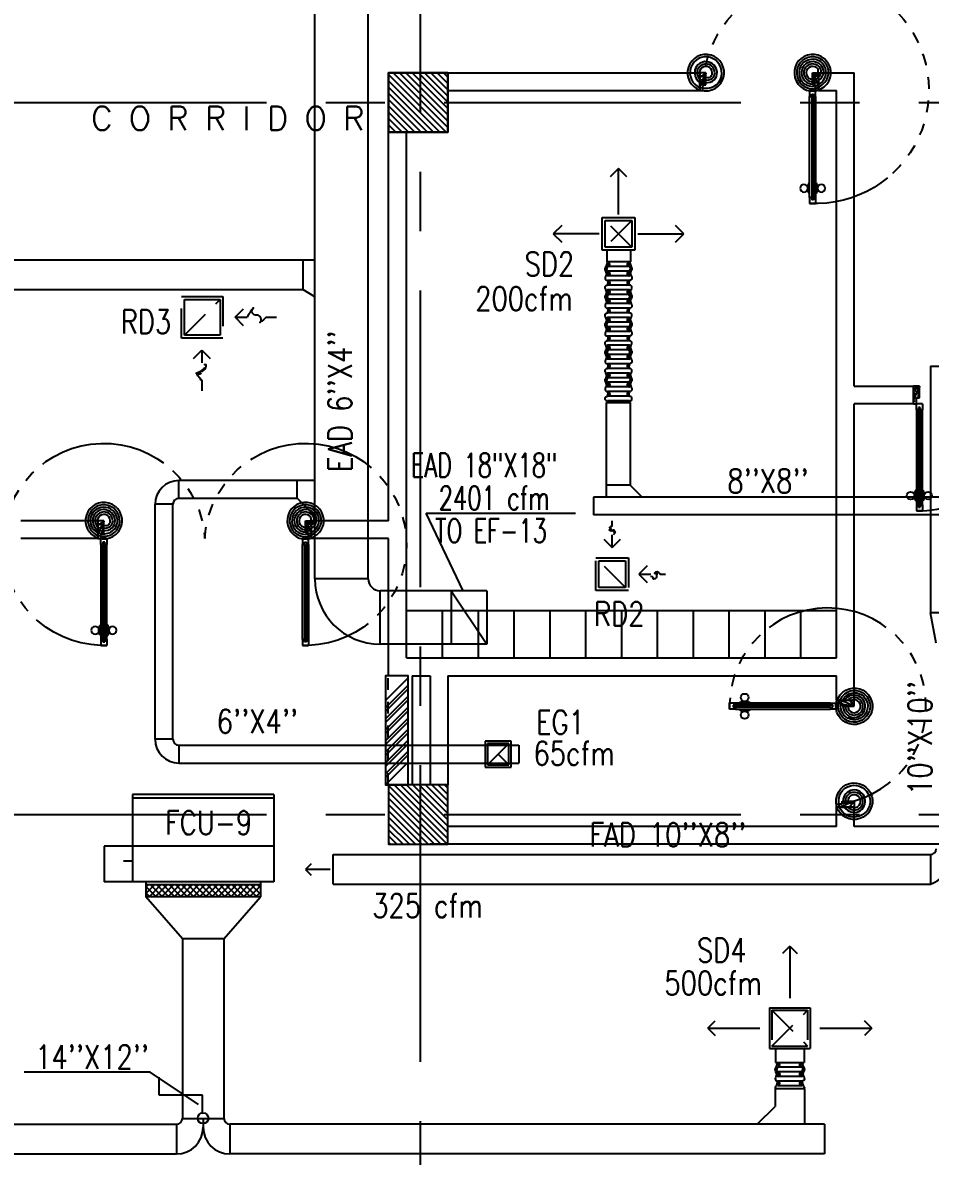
# Model space of a CAD drawing. Extents: x 417866200 to 417866302, y 43498034 to 43498122.
# Drawn here: x 417866225.03 to 417866232.68, y 43498068.78 to 43498078.33 of the extents above; entities that cross this region are included whole.
import ezdxf
from ezdxf.enums import TextEntityAlignment as Align

# ---------------------------------------------------------------- set-up
doc = ezdxf.new("R2010")
doc.units = 0
doc.header["$MEASUREMENT"] = 0
doc.linetypes.add('CENTERX2', pattern=[4, 2.5, -0.5, 0.5, -0.5])
doc.linetypes.add('HIDDEN', pattern=[0.375, 0.25, -0.125])
doc.layers.get('0').update_dxf_attribs({"linetype": 'CONTINUOUS'})
for name, color, linetype in [('AXES', 11, 'CENTERX2'), ('COL', 7, 'CONTINUOUS'), ('DOOR', 9, 'CONTINUOUS'), ('DUCT', 6, 'CONTINUOUS'), ('EXDUCT', 10, 'CONTINUOUS'), ('FCU', 6, 'CONTINUOUS'), ('FHC', 9, 'CONTINUOUS'), ('HAT', 11, 'CONTINUOUS'), ('Locker', 9, 'CONTINUOUS'), ('M-AC-FLEX', 7, 'CONTINUOUS'), ('M-EGU.', 2, 'CONTINUOUS'), ('M-TEXT', 2, 'CONTINUOUS'), ('SCD', 2, 'CONTINUOUS'), ('TEXT', 6, 'CONTINUOUS'), ('WALL', 9, 'CONTINUOUS')]:
    doc.layers.add(name, color=color, linetype=linetype)
doc.styles.add('ROMANS', font='ROMANS.shx', dxfattribs={"width": 0.6})

# ---------------------------------------------------------------- blocks, each defined once
blk = doc.blocks.new('A$C272A55A0')
at = {"layer": 'DOOR', "color": 0, "linetype": 'ByBlock'}
for p, q in [((0, 900.4), (0, 1050.4)), ((50, 1050.4), (0, 1050.4)), ((50, 950.4), (50, 1050.4)), ((1750, 950.4), (1750, 1050.4)), ((1750, 1050.4), (1800, 1050.4)), ((1800, 1050.4), (1800, 900.4)), ((0, 900.4), (25, 900.4)), ((25, 950.4), (50, 950.4)), ((25, 900.4), (25, 950.4)), ((75, 900.4), (25, 900.4)), ((25, 850.4), (25, 900.4)), ((58, 870.4), (42, 870.4)), ((42, 870.4), (42, 850.4)), ((58, 850.4), (58, 870.4)), ((75, 900.4), (75, 850.4)), ((1725, 900.4), (1775, 900.4)), ((1725, 900.4), (1725, 850.4)), ((1742, 870.4), (1758, 870.4)), ((1742, 850.4), (1742, 870.4)), ((1775, 950.4), (1750, 950.4)), ((1758, 870.4), (1758, 850.4)), ((1775, 900.4), (1775, 950.4)), ((1800, 900.4), (1775, 900.4)), ((1775, 850.4), (1775, 900.4)), ((42, 850.4), (25, 850.4)), ((75, 850.4), (58, 850.4)), ((1725, 850.4), (1742, 850.4)), ((1758, 850.4), (1775, 850.4)), ((1717.8, 160.1), (1708.8, 160.1)), ((1708.8, 95.3), (1708.8, 160.1)), ((1725, 172.7), (1717.8, 172.7)), ((1717.8, 172.7), (1717.8, 82.7)), ((1717.8, 95.3), (1717.8, 160.1)), ((1775, 172.7), (1782.2, 172.7)), ((1782.2, 172.7), (1782.2, 82.7)), ((1782.2, 160.1), (1791.2, 160.1)), ((1782.2, 95.3), (1782.2, 160.1)), ((1791.2, 95.3), (1791.2, 160.1)), ((25, 50.4), (42, 50.4)), ((25, 50.4), (25, 0.4)), ((25, 0.4), (75, 0.4)), ((75, 0.4), (25, 0.4)), ((42, 50.4), (42, 30.4)), ((42, 30.4), (58, 30.4)), ((58, 50.4), (75, 50.4)), ((58, 50.4), (58, 30.4)), ((75, 50.4), (75, 0.4)), ((1717.8, 95.3), (1708.8, 95.3)), ((1725, 82.7), (1717.8, 82.7)), ((1742, 50.4), (1725, 50.4)), ((1725, 50.4), (1725, 0.4)), ((1775, 0.4), (1725, 0.4)), ((1725, 0.4), (1775, 0.4)), ((1742, 50.4), (1742, 30.4)), ((1758, 30.4), (1742, 30.4)), ((1775, 50.4), (1758, 50.4)), ((1758, 50.4), (1758, 30.4)), ((1775, 82.7), (1782.2, 82.7)), ((1775, 50.4), (1775, 0.4)), ((1782.2, 95.3), (1791.2, 95.3))]:
    blk.add_line(p, q, dxfattribs=at)
at = {"layer": 'DOOR', "color": 9, "linetype": 'ByBlock'}
for p, q in [((50, 1050.4), (0, 1010.2)), ((50, 1050.4), (0, 936.6)), ((50, 1050.4), (36.6, 950.4)), ((1750, 1050.4), (1800, 1010.2)), ((1750, 1050.4), (1800, 936.6)), ((1750, 1050.4), (1763.4, 950.4))]:
    blk.add_line(p, q, dxfattribs=at)
at = {"layer": 'DOOR', "linetype": 'ByBlock'}
for p, q in [((25, 850.4), (25, 50.4)), ((42, 850.4), (42, 50.4)), ((58, 850.4), (58, 50.4)), ((75, 50.4), (75, 850.4)), ((1725, 50.4), (1725, 850.4)), ((1742, 850.4), (1742, 50.4)), ((1758, 850.4), (1758, 50.4)), ((1775, 850.4), (1775, 50.4))]:
    blk.add_line(p, q, dxfattribs=at)
at = {"layer": 'DOOR', "color": 0, "linetype": 'ByBlock'}
for centre in [(1676.5, 127.7), (1823.5, 127.7)]:
    blk.add_circle(centre, 32.4, dxfattribs=at)
at = {"layer": 'DOOR', "color": 9, "linetype": 'ByBlock'}
for centre, radius, start, end in [((50, 1050.4), 54.4, 203.20738, 270), ((50, 1050.4), 74.4, 227.77643, 270), ((50, 1050.4), 94.4, 238.01819, 270), ((50, 1050.4), 34.4, 180, 270), ((50, 1050.4), 14.4, 180, 270), ((1750, 1050.4), 14.4, 270, 0), ((1750, 1050.4), 34.4, 270, 0), ((1750, 1050.4), 54.4, 270, 336.79262), ((1750, 1050.4), 74.4, 270, 312.22357), ((1750, 1050.4), 94.4, 270, 301.98181), ((50, 1050.4), 114.4, 244.08384, 257.37743), ((50, 1050.4), 134.4, 248.15985, 259.28002), ((50, 1050.4), 154.4, 251.10529, 256.28577), ((1750, 1050.4), 114.4, 282.62257, 295.91616), ((1750, 1050.4), 134.4, 280.71998, 291.84015), ((1750, 1050.4), 154.4, 283.71423, 288.89471)]:
    blk.add_arc(centre, radius, start, end, dxfattribs=at)
at = {"layer": 'DOOR', "linetype": 'HIDDEN', "ltscale": 0.5}
for centre, start, end in [((50, 851.4), 268.31738, 3.29648), ((1750, 851.4), 176.70352, 271.68262)]:
    blk.add_arc(centre, 851.4, start, end, dxfattribs=at)
at = {"layer": 'WALL', "linetype": 'ByBlock'}
blk.add_line((1800, 900.4), (1800, 1050.4), dxfattribs=at)
blk = doc.blocks.new('*X78')
at = {"color": 0}
for p, q in [((235128.6, 149533.3), (235585, 149989.7)), ((235128.6, 149586.3), (235532, 149989.7)), ((235128.6, 149639.3), (235478.9, 149989.7)), ((235128.6, 149692.4), (235425.9, 149989.7)), ((235128.6, 149745.4), (235372.9, 149989.7)), ((235128.6, 149798.4), (235319.8, 149989.7)), ((235128.6, 149851.5), (235266.8, 149989.7)), ((235128.6, 149904.5), (235213.8, 149989.7)), ((235128.6, 149957.5), (235160.7, 149989.7)), ((235138, 149489.7), (235628.6, 149980.2)), ((235191.1, 149489.7), (235628.6, 149927.2)), ((235244.1, 149489.7), (235628.6, 149874.2)), ((235297.1, 149489.7), (235628.6, 149821.1)), ((235350.2, 149489.7), (235628.6, 149768.1)), ((235403.2, 149489.7), (235628.6, 149715.1)), ((235456.2, 149489.7), (235628.6, 149662)), ((235509.3, 149489.7), (235628.6, 149609)), ((235562.3, 149489.7), (235628.6, 149556)), ((235615.3, 149489.7), (235628.6, 149502.9))]:
    blk.add_line(p, q, dxfattribs=at)
blk = doc.blocks.new('COL50')
at = {"layer": 'COL'}
blk.add_lwpolyline([(-250, 250), (-250, -250), (250, -250), (250, 250)], close=True, dxfattribs=at)
blk = doc.blocks.new('DOOR90')
at = {"layer": 'DOOR', "color": 7, "linetype": 'ByBlock'}
for p, q in [((-150, 0), (0, 0)), ((-150, 0), (-150, -25)), ((0, -50), (-113.7, 0)), ((0, -50), (-40.1, 0)), ((0, -50), (0, 0)), ((-1000, -25), (-1050, -25)), ((-1050, -75), (-1050, -25)), ((-1050, -25), (-1050, -75)), ((-1000, -75), (-1050, -75)), ((-1000, -42), (-1020, -42)), ((-1020, -42), (-1020, -58)), ((-1000, -58), (-1020, -58)), ((-1000, -25), (-1000, -42)), ((-1000, -58), (-1000, -75)), ((-877.6, -17.8), (-967.6, -17.8)), ((-967.6, -25), (-967.6, -17.8)), ((-967.6, -75), (-967.6, -82.2)), ((-877.6, -82.2), (-967.6, -82.2)), ((-955, -8.8), (-890.2, -8.8)), ((-955, -17.8), (-955, -8.8)), ((-955, -17.8), (-890.2, -17.8)), ((-955, -82.2), (-890.2, -82.2)), ((-955, -82.2), (-955, -91.2)), ((-955, -91.2), (-890.2, -91.2)), ((-890.2, -17.8), (-890.2, -8.8)), ((-890.2, -82.2), (-890.2, -91.2)), ((-877.6, -25), (-877.6, -17.8)), ((-877.6, -75), (-877.6, -82.2)), ((-200, -25), (-150, -25)), ((-200, -42), (-200, -25)), ((-180, -42), (-200, -42)), ((-200, -58), (-180, -58)), ((-200, -75), (-200, -58)), ((-150, -75), (-200, -75)), ((-180, -58), (-180, -42)), ((-150, -25), (-100, -25)), ((-150, -75), (-150, -25)), ((-100, -25), (-100, -50)), ((0, -50), (-100, -36.6)), ((-100, -50), (0, -50)), ((0, -850), (-113.7, -900)), ((-100, -875), (-100, -850)), ((0, -850), (-100, -863.4)), ((-100, -850), (0, -850)), ((0, -850), (-40.1, -900)), ((0, -850), (0, -900)), ((-150, -875), (-100, -875)), ((-150, -900), (-150, -875)), ((-150, -900), (0, -900)), ((0, -900), (-150, -900))]:
    blk.add_line(p, q, dxfattribs=at)
at = {"layer": 'DOOR', "linetype": 'ByBlock'}
for p, q in [((-200, -25), (-1000, -25)), ((-200, -42), (-1000, -42)), ((-200, -58), (-1000, -58)), ((-1000, -75), (-200, -75))]:
    blk.add_line(p, q, dxfattribs=at)
at = {"layer": 'DOOR', "color": 7, "linetype": 'ByBlock'}
for centre in [(-922.6, 23.5), (-922.6, -123.5)]:
    blk.add_circle(centre, 32.4, dxfattribs=at)
for centre, radius, start, end in [((0, -50), 154.4, 161.10529, 166.28577), ((0, -50), 94.4, 148.01819, 180), ((0, -50), 134.4, 158.15985, 169.28002), ((0, -50), 114.4, 154.08384, 167.37743), ((0, -50), 74.4, 137.77643, 180), ((0, -50), 54.4, 113.20738, 180), ((0, -50), 34.4, 90, 180), ((0, -50), 14.4, 90, 180), ((0, -850), 94.4, 180, 211.98181), ((0, -850), 74.4, 180, 222.22357), ((0, -850), 54.4, 180, 246.79262), ((0, -850), 34.4, 180, 270), ((0, -850), 14.4, 180, 270), ((0, -850), 154.4, 193.71423, 198.89471), ((0, -850), 134.4, 190.71998, 201.84015)]:
    blk.add_arc(centre, radius, start, end, dxfattribs=at)
at = {"layer": 'DOOR', "linetype": 'HIDDEN', "ltscale": 0.5}
blk.add_arc((-222.2, -50), 828.2, 178.27012, 275.00304, dxfattribs=at)
blk = doc.blocks.new('*X75')
at = {"color": 0}
for p, q in [((235128.6, 155526), (235592.3, 155989.7)), ((235128.6, 155579), (235539.2, 155989.7)), ((235128.6, 155632.1), (235486.2, 155989.7)), ((235128.6, 155685.1), (235433.2, 155989.7)), ((235128.6, 155738.1), (235380.1, 155989.7)), ((235128.6, 155791.2), (235327.1, 155989.7)), ((235128.6, 155844.2), (235274.1, 155989.7)), ((235128.6, 155897.2), (235221, 155989.7)), ((235128.6, 155950.3), (235168, 155989.7)), ((235145.3, 155489.7), (235628.6, 155973)), ((235198.3, 155489.7), (235628.6, 155919.9)), ((235251.4, 155489.7), (235628.6, 155866.9)), ((235304.4, 155489.7), (235628.6, 155813.9)), ((235357.4, 155489.7), (235628.6, 155760.8)), ((235410.5, 155489.7), (235628.6, 155707.8)), ((235463.5, 155489.7), (235628.6, 155654.8)), ((235516.5, 155489.7), (235628.6, 155601.7)), ((235569.6, 155489.7), (235628.6, 155548.7)), ((235622.6, 155489.7), (235628.6, 155495.7))]:
    blk.add_line(p, q, dxfattribs=at)
blk = doc.blocks.new('DOOR-10')
at = {"layer": 'DOOR', "color": 0, "linetype": 'ByBlock'}
for p, q in [((-25.7, 1100), (-75.7, 1100)), ((-75.7, 1100), (-25.7, 1100)), ((-75.7, 1050), (-75.7, 1100)), ((-42.7, 1070), (-58.7, 1070)), ((-58.7, 1050), (-58.7, 1070)), ((-42.7, 1050), (-42.7, 1070)), ((-25.7, 1050), (-25.7, 1100)), ((-82.9, 1005), (-91.9, 1005)), ((-91.9, 1005), (-91.9, 940.2)), ((-75.7, 1017.6), (-82.9, 1017.6)), ((-82.9, 927.6), (-82.9, 1017.6)), ((-82.9, 1005), (-82.9, 940.2)), ((-58.7, 1050), (-75.7, 1050)), ((-25.7, 1050), (-42.7, 1050)), ((-25.7, 1017.6), (-18.5, 1017.6)), ((-18.5, 927.6), (-18.5, 1017.6)), ((-18.5, 1005), (-9.5, 1005)), ((-18.5, 1005), (-18.5, 940.2)), ((-9.5, 1005), (-9.5, 940.2)), ((-82.9, 940.2), (-91.9, 940.2)), ((-75.7, 927.6), (-82.9, 927.6)), ((-25.7, 927.6), (-18.5, 927.6)), ((-18.5, 940.2), (-9.5, 940.2)), ((-75.7, 200), (-58.7, 200)), ((-75.7, 150), (-75.7, 200)), ((-58.7, 200), (-58.7, 180)), ((-42.7, 200), (-25.7, 200)), ((-42.7, 180), (-42.7, 200)), ((-25.7, 200), (-25.7, 150)), ((-1000.7, 0), (-1000.7, 150)), ((-1000.7, 150), (-975.7, 150)), ((-1000.7, 150), (-1000.7, 0)), ((-975.7, 150), (-975.7, 100)), ((-975.7, 100), (-950.7, 100)), ((-950.7, 100), (-950.7, 0)), ((-75.7, 150), (-25.7, 150)), ((-58.7, 180), (-42.7, 180)), ((-50.7, 100), (-50.7, 0)), ((-25.7, 100), (-50.7, 100)), ((-0.7, 150), (-25.7, 150)), ((-25.7, 150), (-25.7, 100)), ((-950.7, 0), (-1000.7, 0)), ((-50.7, 0), (-0.7, 0))]:
    blk.add_line(p, q, dxfattribs=at)
at = {"layer": 'DOOR', "linetype": 'ByBlock'}
for p, q in [((-75.7, 1050), (-75.7, 200)), ((-58.7, 200), (-58.7, 1050)), ((-42.7, 200), (-42.7, 1050)), ((-25.7, 200), (-25.7, 1050))]:
    blk.add_line(p, q, dxfattribs=at)
at = {"layer": 'DOOR', "color": 9, "linetype": 'ByBlock'}
for p, q in [((-950.7, 0), (-1000.7, 113.7)), ((-950.7, 0), (-964.1, 100)), ((-50.7, 0), (-0.7, 113.7)), ((-50.7, 0), (-37.3, 100)), ((-0.7, 0), (-0.7, 150)), ((-950.7, 0), (-1000.7, 40.1)), ((-50.7, 0), (-0.7, 40.1))]:
    blk.add_line(p, q, dxfattribs=at)
at = {"layer": 'DOOR', "color": 0, "linetype": 'ByBlock'}
for centre in [(-124.2, 972.6), (22.8, 972.6)]:
    blk.add_circle(centre, 32.4, dxfattribs=at)
at = {"layer": 'DOOR', "linetype": 'HIDDEN', "ltscale": 0.5}
blk.add_arc((-23.4, 149.1), 952.3, 93.14816, 179.94816, dxfattribs=at)
at = {"layer": 'DOOR', "color": 9, "linetype": 'ByBlock'}
for centre, radius, start, end in [((-950.7, 0), 154.4, 103.71423, 108.89471), ((-950.7, 0), 134.4, 100.71998, 111.84015), ((-50.7, 0), 134.4, 68.15985, 79.28002), ((-50.7, 0), 114.4, 64.08384, 77.37743), ((-50.7, 0), 154.4, 71.10529, 76.28577), ((-950.7, 0), 94.4, 90, 121.98181), ((-950.7, 0), 74.4, 90, 132.22357), ((-950.7, 0), 54.4, 90, 156.79262), ((-950.7, 0), 34.4, 90, 180), ((-950.7, 0), 14.4, 90, 180), ((-50.7, 0), 94.4, 58.01819, 90), ((-50.7, 0), 74.4, 47.77643, 90), ((-50.7, 0), 54.4, 23.20738, 90), ((-50.7, 0), 34.4, 0, 90), ((-50.7, 0), 14.4, 0, 90)]:
    blk.add_arc(centre, radius, start, end, dxfattribs=at)
blk = doc.blocks.new('*X25')
at = {"color": 0}
for p, q in [((-750.2, 2537.8), (-672.3, 2615.8)), ((-750.2, 2590.8), (-725.3, 2615.8)), ((-659.6, 2515.8), (-750.2, 2606.4)), ((-719.2, 2515.8), (-619.2, 2615.8)), ((-606.6, 2515.8), (-706.6, 2615.8)), ((-666.2, 2515.8), (-566.2, 2615.8)), ((-553.6, 2515.8), (-653.6, 2615.8)), ((-613.2, 2515.8), (-513.2, 2615.8)), ((-500.5, 2515.8), (-600.5, 2615.8)), ((-560.1, 2515.8), (-460.1, 2615.8)), ((-447.5, 2515.8), (-547.5, 2615.8)), ((-507.1, 2515.8), (-407.1, 2615.8)), ((-394.5, 2515.8), (-494.5, 2615.8)), ((-454.1, 2515.8), (-354.1, 2615.8)), ((-341.4, 2515.8), (-441.4, 2615.8)), ((-401, 2515.8), (-301, 2615.8)), ((-288.4, 2515.8), (-388.4, 2615.8)), ((-348, 2515.8), (-248, 2615.8)), ((-235.4, 2515.8), (-335.4, 2615.8)), ((-295, 2515.8), (-195, 2615.8)), ((-182.3, 2515.8), (-282.3, 2615.8)), ((-241.9, 2515.8), (-141.9, 2615.8)), ((-129.3, 2515.8), (-229.3, 2615.8)), ((-188.9, 2515.8), (-88.9, 2615.8)), ((-76.3, 2515.8), (-176.3, 2615.8)), ((-135.9, 2515.8), (-35.9, 2615.8)), ((-23.2, 2515.8), (-123.2, 2615.8)), ((-82.8, 2515.8), (17.2, 2615.8)), ((29.8, 2515.8), (-70.2, 2615.8)), ((-29.8, 2515.8), (70.2, 2615.8)), ((82.8, 2515.8), (-17.2, 2615.8)), ((23.2, 2515.8), (123.2, 2615.8)), ((135.9, 2515.8), (35.9, 2615.8)), ((76.3, 2515.8), (176.3, 2615.8)), ((188.9, 2515.8), (88.9, 2615.8)), ((129.3, 2515.8), (214.8, 2601.2)), ((214.8, 2543), (141.9, 2615.8)), ((214.8, 2596), (195, 2615.8)), ((-712.7, 2515.8), (-750.2, 2553.4)), ((182.3, 2515.8), (214.8, 2548.2))]:
    blk.add_line(p, q, dxfattribs=at)
blk = doc.blocks.new('WAP16')
at = {"color": 6}
for p, q in [((-597, 0), (-597, -737)), ((-597, 0), (597, 0)), ((597, 0), (597, -737)), ((-597, -437), (597, -437)), ((-597, -737), (597, -737))]:
    blk.add_line(p, q, dxfattribs=at)
at = {"color": 3}
for p, q in [((-597, -32), (597, -32)), ((597, -437), (835, -437)), ((835, -437), (835, -737)), ((597, -562), (670.3, -562)), ((-482.5, -737), (-482.5, -862)), ((-482.5, -762), (482.5, -762)), ((482.5, -737), (482.5, -862)), ((597, -737), (835, -737)), ((-482.5, -862), (482.5, -862))]:
    blk.add_line(p, q, dxfattribs=at)
at = {"color": 11}
blk.add_blockref('*X25', (267.7, -3377.8), dxfattribs=at)

msp = doc.modelspace()

# ---------------------------------------------------------------- hatches: boundary and pattern name
at = {"layer": 'FHC', "linetype": 'ByBlock', "ltscale": 0.3}
h = msp.add_hatch(dxfattribs=at)
h.set_pattern_fill('ANSI32', color=11, scale=0.175, angle=90, style=0)
h.set_pattern_definition([(45, (417866197.03785, 43497839.71079), (0.046403883, -0.046403883), []), (45, (417866197.03785, 43497839.741726), (0.046403883, -0.046403883), [])])
h.paths.add_polyline_path([(417866228.0889, 43498072.827), (417866228.2789, 43498072.827), (417866228.2789, 43498071.907), (417866228.0889, 43498071.907)])
h.paths.add_polyline_path([(417866227.6677, 43498071.6944), (417866228.0886, 43498071.6944), (417866228.0886, 43498071.9569), (417866227.6677, 43498071.9569)], flags=9)

# ---------------------------------------------------------------- linework, layer by layer
at = {"layer": 'AXES'}
for p, q in [((417866228.384, 43498033.5727), (417866228.384, 43498111.2854)), ((417866200.584, 43498077.657), (417866268.624, 43498077.657)), ((417866200.584, 43498071.657), (417866268.624, 43498071.657))]:
    msp.add_line(p, q, dxfattribs=at)
at = {"layer": 'DUCT', "linetype": 'ByBlock'}
for p, q in [((417866232.6814, 43498075.4354), (417866232.6814, 43498073.3557)), ((417866230.1513, 43498074.4317), (417866229.9511, 43498074.4317)), ((417866229.8418, 43498074.3317), (417866229.8418, 43498074.1817)), ((417866233.0756, 43498074.3317), (417866229.8418, 43498074.3317)), ((417866233.0756, 43498074.1817), (417866229.8418, 43498074.1817)), ((417866232.7314, 43498073.1015), (417866232.6814, 43498073.3557)), ((417866232.9814, 43498073.3557), (417866232.6814, 43498073.3557)), ((417866227.6478, 43498071.0692), (417866227.6478, 43498071.3192)), ((417866227.6478, 43498071.3192), (417866232.6814, 43498071.3192)), ((417866227.6478, 43498071.0692), (417866232.6814, 43498071.0692)), ((417866226.3762, 43498070.6096), (417866226.0687, 43498070.9646)), ((417866226.7262, 43498070.6096), (417866227.0337, 43498070.9646)), ((417866226.7262, 43498070.6096), (417866226.3762, 43498070.6096)), ((417866226.3762, 43498070.6096), (417866226.3762, 43498069.097)), ((417866226.7262, 43498070.6096), (417866226.7262, 43498069.097)), ((417866226.1792, 43498069.2911), (417866226.1792, 43498069.4434)), ((417866226.546, 43498069.2911), (417866226.1792, 43498069.2911)), ((417866226.546, 43498069.1429), (417866226.546, 43498069.2911)), ((417866215.2332, 43498069.047), (417866226.3262, 43498069.047)), ((417866226.3262, 43498069.047), (417866226.3262, 43498068.797)), ((417866226.3762, 43498069.097), (417866226.7262, 43498069.097)), ((417866226.5512, 43498069.097), (417866226.5512, 43498069.022)), ((417866226.7762, 43498069.047), (417866226.7762, 43498068.797)), ((417866231.7898, 43498069.047), (417866226.7762, 43498069.047)), ((417866231.7898, 43498069.047), (417866231.7898, 43498068.797)), ((417866215.2332, 43498068.797), (417866226.3262, 43498068.797)), ((417866231.7898, 43498068.797), (417866226.7762, 43498068.797))]:
    msp.add_line(p, q, dxfattribs=at)
at = {"layer": 'DUCT'}
for p, q in [((417866232.6814, 43498075.4354), (417866232.9814, 43498075.4354)), ((417866229.9511, 43498074.3319), (417866229.9511, 43498075.129)), ((417866229.9511, 43498075.129), (417866230.1511, 43498075.129)), ((417866230.1511, 43498075.129), (417866230.1511, 43498074.4319)), ((417866230.2511, 43498074.3319), (417866230.1511, 43498074.4319)), ((417866232.6814, 43498071.3192), (417866232.6814, 43498071.0692)), ((417866231.6226, 43498069.347), (417866231.3726, 43498069.347)), ((417866231.3726, 43498069.347), (417866231.3726, 43498069.197)), ((417866231.6226, 43498069.047), (417866231.6226, 43498069.347)), ((417866231.2226, 43498069.047), (417866231.3726, 43498069.197))]:
    msp.add_line(p, q, dxfattribs=at)
at = {"layer": 'DUCT', "color": 4, "linetype": 'ByBlock'}
for p, q in [((417866226.1049, 43498069.487), (417866225.0418, 43498069.487)), ((417866226.5115, 43498069.2143), (417866226.1049, 43498069.487))]:
    msp.add_line(p, q, dxfattribs=at)
at = {"layer": 'DUCT', "linetype": 'ByBlock'}
msp.add_circle((417866226.5501, 43498069.0976), 0.0453, dxfattribs=at)
at = {"layer": 'DUCT'}
for centre, radius, start, end in [((417866232.6814, 43498071.3692), 0.05, 270, 0), ((417866232.5913, 43498071.3227), 0.2691, 289.54886, 350.06174)]:
    msp.add_arc(centre, radius, start, end, dxfattribs=at)
at = {"layer": 'DUCT', "linetype": 'ByBlock'}
for centre, radius, start, end in [((417866226.3262, 43498069.097), 0.05, 270, 0), ((417866226.7762, 43498069.097), 0.05, 180, 270), ((417866226.3262, 43498069.022), 0.225, 270, 0), ((417866226.7762, 43498069.022), 0.225, 180, 270)]:
    msp.add_arc(centre, radius, start, end, dxfattribs=at)
at = {"layer": 'EXDUCT', "linetype": 'ByBlock'}
for p, q in [((417866227.4929, 43498073.6424), (417866227.4929, 43498080.3383)), ((417866227.9429, 43498073.6424), (417866227.9429, 43498080.3383)), ((417866222.0689, 43498076.332), (417866227.4929, 43498076.332)), ((417866227.3929, 43498076.0806), (417866227.3929, 43498076.332)), ((417866222.0689, 43498076.082), (417866227.3907, 43498076.082)), ((417866227.4929, 43498076.0182), (417866227.3907, 43498076.082)), ((417866227.4929, 43498074.4713), (417866226.346, 43498074.4713)), ((417866226.346, 43498074.3213), (417866226.346, 43498074.4713)), ((417866227.3429, 43498074.3213), (417866227.3429, 43498074.4713)), ((417866227.3463, 43498074.3213), (417866226.346, 43498074.3213)), ((417866227.4929, 43498074.1749), (417866227.3463, 43498074.3213)), ((417866226.146, 43498072.2911), (417866226.146, 43498074.2713)), ((417866226.296, 43498074.2713), (417866226.146, 43498074.2713)), ((417866226.296, 43498072.2911), (417866226.296, 43498074.2713)), ((417866227.9429, 43498073.6424), (417866227.4929, 43498073.6424)), ((417866228.0428, 43498073.0924), (417866228.0428, 43498073.5424)), ((417866228.9415, 43498073.5424), (417866228.0429, 43498073.5424)), ((417866228.6415, 43498073.5424), (417866228.9415, 43498073.0924)), ((417866228.6415, 43498073.5424), (417866228.6415, 43498073.0924)), ((417866228.9415, 43498073.5424), (417866228.9415, 43498073.0924)), ((417866228.9415, 43498073.0924), (417866228.0429, 43498073.0924)), ((417866226.296, 43498072.2911), (417866226.146, 43498072.2911)), ((417866226.346, 43498072.2411), (417866229.2117, 43498072.2411)), ((417866226.346, 43498072.2411), (417866226.346, 43498072.0911)), ((417866229.2117, 43498072.2411), (417866229.2117, 43498072.0911)), ((417866226.346, 43498072.0911), (417866229.2117, 43498072.0911))]:
    msp.add_line(p, q, dxfattribs=at)
for centre, radius, start, end in [((417866226.346, 43498074.2713), 0.2, 90, 180), ((417866226.346, 43498074.2713), 0.05, 90, 180), ((417866228.0429, 43498073.6424), 0.55, 180, 270), ((417866228.0429, 43498073.6424), 0.1, 180, 270), ((417866226.346, 43498072.2911), 0.2, 180, 270), ((417866226.346, 43498072.2911), 0.05, 180, 270)]:
    msp.add_arc(centre, radius, start, end, dxfattribs=at)
at = {"layer": 'FHC', "linetype": 'ByBlock', "ltscale": 0.3}
msp.add_lwpolyline([(417866228.2789, 43498071.907), (417866228.2789, 43498072.827), (417866228.0889, 43498072.827), (417866228.0889, 43498071.907)], close=True, dxfattribs=at)
at = {"layer": 'Locker'}
msp.add_line((417866228.2639, 43498073.377), (417866231.889, 43498073.377), dxfattribs=at)
at = {"layer": 'Locker', "linetype": 'Continuous'}
for p, q in [((417866228.566, 43498073.377), (417866228.566, 43498072.977)), ((417866228.8681, 43498073.377), (417866228.8681, 43498072.977)), ((417866229.1702, 43498073.377), (417866229.1702, 43498072.977)), ((417866229.4723, 43498073.377), (417866229.4723, 43498072.977)), ((417866229.7744, 43498073.377), (417866229.7744, 43498072.977)), ((417866230.0764, 43498073.377), (417866230.0764, 43498072.977)), ((417866230.3785, 43498073.377), (417866230.3785, 43498072.977)), ((417866230.6806, 43498073.377), (417866230.6806, 43498072.977)), ((417866230.9827, 43498073.377), (417866230.9827, 43498072.977)), ((417866231.2848, 43498073.377), (417866231.2848, 43498072.977)), ((417866231.5869, 43498073.377), (417866231.5869, 43498072.977))]:
    msp.add_line(p, q, dxfattribs=at)
at = {"layer": 'Locker', "color": 7, "linetype": 'Continuous'}
msp.add_line((417866228.566, 43498073.377), (417866228.566, 43498072.977), dxfattribs=at)
at = {"layer": 'M-AC-FLEX', "color": 11}
for p, q in [((417866230.1465, 43498076.2739), (417866229.959, 43498076.2739)), ((417866230.1465, 43498076.2349), (417866229.959, 43498076.2349)), ((417866230.1465, 43498076.1959), (417866229.959, 43498076.1959)), ((417866230.1465, 43498076.1569), (417866229.959, 43498076.1569)), ((417866230.1465, 43498076.1569), (417866229.959, 43498076.1569)), ((417866230.1465, 43498076.1179), (417866229.959, 43498076.1179)), ((417866230.1465, 43498076.1179), (417866229.959, 43498076.1179)), ((417866230.1465, 43498076.0789), (417866229.959, 43498076.0789)), ((417866230.1465, 43498076.04), (417866229.959, 43498076.04)), ((417866230.1465, 43498076.0399), (417866229.959, 43498076.0399)), ((417866230.1465, 43498076.001), (417866229.959, 43498076.001)), ((417866230.1465, 43498076.0009), (417866229.959, 43498076.0009)), ((417866230.1465, 43498075.962), (417866229.959, 43498075.962)), ((417866230.1465, 43498075.923), (417866229.959, 43498075.923)), ((417866230.1465, 43498075.923), (417866229.959, 43498075.923)), ((417866230.1465, 43498075.884), (417866229.959, 43498075.884)), ((417866230.1465, 43498075.884), (417866229.959, 43498075.884)), ((417866230.1465, 43498075.845), (417866229.959, 43498075.845)), ((417866230.1465, 43498075.806), (417866229.959, 43498075.806)), ((417866230.1465, 43498075.8059), (417866229.959, 43498075.8059)), ((417866230.1465, 43498075.767), (417866229.959, 43498075.767)), ((417866230.1465, 43498075.7669), (417866229.959, 43498075.7669)), ((417866230.1465, 43498075.7279), (417866229.959, 43498075.7279)), ((417866230.1465, 43498075.6889), (417866229.959, 43498075.6889)), ((417866230.1465, 43498075.6889), (417866229.959, 43498075.6889)), ((417866230.1465, 43498075.6499), (417866229.959, 43498075.6499)), ((417866230.1465, 43498075.6499), (417866229.959, 43498075.6499)), ((417866230.1465, 43498075.6109), (417866229.959, 43498075.6109)), ((417866230.1465, 43498075.572), (417866229.959, 43498075.572)), ((417866230.1465, 43498075.533), (417866229.959, 43498075.533)), ((417866230.1465, 43498075.5329), (417866229.959, 43498075.5329)), ((417866230.1465, 43498075.494), (417866229.959, 43498075.494)), ((417866230.1465, 43498075.455), (417866229.959, 43498075.455)), ((417866230.1465, 43498075.455), (417866229.959, 43498075.455)), ((417866230.1465, 43498075.416), (417866229.959, 43498075.416)), ((417866230.1465, 43498075.416), (417866229.959, 43498075.416)), ((417866230.1465, 43498075.377), (417866229.959, 43498075.377)), ((417866230.1465, 43498075.338), (417866229.959, 43498075.338)), ((417866230.1465, 43498075.338), (417866229.959, 43498075.338)), ((417866230.1465, 43498075.299), (417866229.959, 43498075.299)), ((417866230.1465, 43498075.299), (417866229.959, 43498075.299)), ((417866230.1465, 43498075.26), (417866229.959, 43498075.26)), ((417866230.1465, 43498075.221), (417866229.959, 43498075.221)), ((417866230.1465, 43498075.221), (417866229.959, 43498075.221)), ((417866230.1465, 43498075.182), (417866229.959, 43498075.182)), ((417866230.1465, 43498075.182), (417866229.959, 43498075.182)), ((417866230.1465, 43498075.143), (417866229.959, 43498075.143)), ((417866231.6002, 43498069.5276), (417866231.3927, 43498069.5276)), ((417866231.6002, 43498069.4886), (417866231.3927, 43498069.4886)), ((417866231.6002, 43498069.4496), (417866231.3927, 43498069.4496)), ((417866231.6002, 43498069.4106), (417866231.3927, 43498069.4106)), ((417866231.6002, 43498069.3716), (417866231.3927, 43498069.3716))]:
    msp.add_line(p, q, dxfattribs=at)
at = {"layer": 'M-AC-FLEX'}
for points in [[(417866229.959, 43498076.3129, -1), (417866229.959, 43498076.2739, 1), (417866229.959, 43498076.2349)], [(417866230.1465, 43498076.3129, 1), (417866230.1465, 43498076.2739, -1), (417866230.1465, 43498076.2349)], [(417866229.959, 43498076.1959, 1), (417866229.959, 43498076.2349, -1), (417866229.959, 43498076.2739)], [(417866229.959, 43498076.2739, 1.000001), (417866229.959, 43498076.2349)], [(417866229.959, 43498076.2349, -1.000001), (417866229.959, 43498076.2739)], [(417866229.959, 43498076.2349, -1), (417866229.959, 43498076.1959, 1), (417866229.959, 43498076.1569, -1), (417866229.959, 43498076.1179, 0.008922), (417866229.9583, 43498076.1179, 0.008922)], [(417866230.1465, 43498076.1959, -1), (417866230.1465, 43498076.2349, 1), (417866230.1465, 43498076.2739)], [(417866230.1465, 43498076.2349, 1), (417866230.1465, 43498076.1959, -1), (417866230.1465, 43498076.1569, 1), (417866230.1465, 43498076.1179, -0.008922), (417866230.1472, 43498076.1179, -0.008922)], [(417866230.1465, 43498076.2739, -1), (417866230.1465, 43498076.2349)], [(417866230.1465, 43498076.2349, 1), (417866230.1465, 43498076.2739)], [(417866229.959, 43498076.0399, 1), (417866229.959, 43498076.0789, -1), (417866229.959, 43498076.1179, 1), (417866229.959, 43498076.1569, -0.008922), (417866229.9583, 43498076.1569, -0.008922)], [(417866230.1465, 43498076.0399, -1), (417866230.1465, 43498076.0789, 1), (417866230.1465, 43498076.1179, -1), (417866230.1465, 43498076.1569, 0.008922), (417866230.1472, 43498076.1569, 0.008922)], [(417866229.959, 43498076.0789, -1), (417866229.959, 43498076.0399, 1), (417866229.959, 43498076.0009)], [(417866229.9683, 43498076.0423, -0.125191), (417866229.959, 43498076.04, 1), (417866229.959, 43498076.001)], [(417866229.959, 43498075.962, 1), (417866229.959, 43498076.001, -1), (417866229.959, 43498076.04)], [(417866229.959, 43498076.04, 1.000001), (417866229.959, 43498076.001)], [(417866229.959, 43498076.001, -1.000001), (417866229.959, 43498076.04)], [(417866229.959, 43498076.0009, -1.000001), (417866229.959, 43498076.0399)], [(417866229.9683, 43498075.9985, 0.125191), (417866229.959, 43498076.0009, -1), (417866229.959, 43498076.0399)], [(417866229.959, 43498076.0399, 1.000001), (417866229.959, 43498076.0009)], [(417866230.1465, 43498076.0789, 1), (417866230.1465, 43498076.0399, -1), (417866230.1465, 43498076.0009)], [(417866230.1465, 43498075.962, -1), (417866230.1465, 43498076.001, 1), (417866230.1465, 43498076.04)], [(417866230.1372, 43498076.0423, 0.125192), (417866230.1465, 43498076.04, -1), (417866230.1465, 43498076.001)], [(417866230.1372, 43498075.9985, -0.125192), (417866230.1465, 43498076.0009, 1), (417866230.1465, 43498076.0399)], [(417866230.1465, 43498076.04, -1), (417866230.1465, 43498076.001)], [(417866230.1465, 43498076.001, 1), (417866230.1465, 43498076.04)], [(417866230.1465, 43498076.0009, 1), (417866230.1465, 43498076.0399)], [(417866230.1465, 43498076.0399, -1), (417866230.1465, 43498076.0009)], [(417866229.959, 43498076.001, -1), (417866229.959, 43498075.962, 1), (417866229.959, 43498075.923, -1), (417866229.959, 43498075.884, 0.008922), (417866229.9583, 43498075.884, 0.008922)], [(417866229.959, 43498075.806, 1), (417866229.959, 43498075.845, -1), (417866229.959, 43498075.884, 1), (417866229.959, 43498075.923, -0.008922), (417866229.9583, 43498075.923, -0.008922)], [(417866230.1465, 43498076.001, 1), (417866230.1465, 43498075.962, -1), (417866230.1465, 43498075.923, 1), (417866230.1465, 43498075.884, -0.008922), (417866230.1472, 43498075.884, -0.008922)], [(417866230.1465, 43498075.806, -1), (417866230.1465, 43498075.845, 1), (417866230.1465, 43498075.884, -1), (417866230.1465, 43498075.923, 0.008922), (417866230.1472, 43498075.923, 0.008922)], [(417866229.959, 43498075.845, -1), (417866229.959, 43498075.806, 1), (417866229.959, 43498075.767)], [(417866229.9771, 43498075.8327, -0.530538), (417866229.959, 43498075.8059, 1), (417866229.959, 43498075.7669)], [(417866230.1465, 43498075.845, 1), (417866230.1465, 43498075.806, -1), (417866230.1465, 43498075.767)], [(417866230.1284, 43498075.8327, 0.530538), (417866230.1465, 43498075.8059, -1), (417866230.1465, 43498075.7669)], [(417866229.959, 43498075.767, -1.000001), (417866229.959, 43498075.806)], [(417866229.9771, 43498075.7402, 0.530538), (417866229.959, 43498075.767, -1), (417866229.959, 43498075.806)], [(417866229.959, 43498075.806, 1.000001), (417866229.959, 43498075.767)], [(417866229.959, 43498075.7279, 1), (417866229.959, 43498075.7669, -1), (417866229.959, 43498075.8059)], [(417866229.959, 43498075.8059, 1.000001), (417866229.959, 43498075.7669)], [(417866229.959, 43498075.7669, -1.000001), (417866229.959, 43498075.8059)], [(417866229.959, 43498075.7669, -1), (417866229.959, 43498075.7279, 1), (417866229.959, 43498075.6889, -1), (417866229.959, 43498075.6499, 0.008922), (417866229.9583, 43498075.6499, 0.008922)], [(417866230.1284, 43498075.7402, -0.530538), (417866230.1465, 43498075.767, 1), (417866230.1465, 43498075.806)], [(417866230.1465, 43498075.7279, -1), (417866230.1465, 43498075.7669, 1), (417866230.1465, 43498075.8059)], [(417866230.1465, 43498075.7669, 1), (417866230.1465, 43498075.7279, -1), (417866230.1465, 43498075.6889, 1), (417866230.1465, 43498075.6499, -0.008922), (417866230.1472, 43498075.6499, -0.008922)], [(417866230.1465, 43498075.767, 1), (417866230.1465, 43498075.806)], [(417866230.1465, 43498075.806, -1), (417866230.1465, 43498075.767)], [(417866230.1465, 43498075.8059, -1), (417866230.1465, 43498075.7669)], [(417866230.1465, 43498075.7669, 1), (417866230.1465, 43498075.8059)], [(417866229.959, 43498075.5719, 1), (417866229.959, 43498075.6109, -1), (417866229.959, 43498075.6499, 1), (417866229.959, 43498075.6889, -0.008922), (417866229.9583, 43498075.6889, -0.008922)], [(417866230.1465, 43498075.5719, -1), (417866230.1465, 43498075.6109, 1), (417866230.1465, 43498075.6499, -1), (417866230.1465, 43498075.6889, 0.008922), (417866230.1472, 43498075.6889, 0.008922)], [(417866229.959, 43498075.6109, -1), (417866229.959, 43498075.5719, 1), (417866229.959, 43498075.5329)], [(417866229.9683, 43498075.5743, -0.125191), (417866229.959, 43498075.572, 1), (417866229.959, 43498075.533)], [(417866229.959, 43498075.494, 1), (417866229.959, 43498075.533, -1), (417866229.959, 43498075.572)], [(417866229.959, 43498075.572, 1.000001), (417866229.959, 43498075.533)], [(417866229.959, 43498075.533, -1.000001), (417866229.959, 43498075.572)], [(417866229.959, 43498075.5329, -1.000001), (417866229.959, 43498075.5719)], [(417866229.9683, 43498075.5305, 0.125191), (417866229.959, 43498075.5329, -1), (417866229.959, 43498075.5719)], [(417866229.959, 43498075.5719, 1.000001), (417866229.959, 43498075.5329)], [(417866229.959, 43498075.533, -1), (417866229.959, 43498075.494, 1), (417866229.959, 43498075.455, -1), (417866229.959, 43498075.416, 0.008922), (417866229.9583, 43498075.416, 0.008922)], [(417866230.1465, 43498075.6109, 1), (417866230.1465, 43498075.5719, -1), (417866230.1465, 43498075.5329)], [(417866230.1465, 43498075.494, -1), (417866230.1465, 43498075.533, 1), (417866230.1465, 43498075.572)], [(417866230.1465, 43498075.533, 1), (417866230.1465, 43498075.494, -1), (417866230.1465, 43498075.455, 1), (417866230.1465, 43498075.416, -0.008922), (417866230.1472, 43498075.416, -0.008922)], [(417866230.1372, 43498075.5743, 0.125192), (417866230.1465, 43498075.572, -1), (417866230.1465, 43498075.533)], [(417866230.1372, 43498075.5305, -0.125192), (417866230.1465, 43498075.5329, 1), (417866230.1465, 43498075.5719)], [(417866230.1465, 43498075.572, -1), (417866230.1465, 43498075.533)], [(417866230.1465, 43498075.533, 1), (417866230.1465, 43498075.572)], [(417866230.1465, 43498075.5329, 1), (417866230.1465, 43498075.5719)], [(417866230.1465, 43498075.5719, -1), (417866230.1465, 43498075.5329)], [(417866229.959, 43498075.338, 1), (417866229.959, 43498075.377, -1), (417866229.959, 43498075.416, 1), (417866229.959, 43498075.455, -0.008922), (417866229.9583, 43498075.455, -0.008922)], [(417866230.1465, 43498075.338, -1), (417866230.1465, 43498075.377, 1), (417866230.1465, 43498075.416, -1), (417866230.1465, 43498075.455, 0.008922), (417866230.1472, 43498075.455, 0.008922)], [(417866229.959, 43498075.377, -1), (417866229.959, 43498075.338, 1), (417866229.959, 43498075.299)], [(417866229.959, 43498075.377, -1), (417866229.959, 43498075.338, 1), (417866229.959, 43498075.299)], [(417866229.959, 43498075.299, -1.000001), (417866229.959, 43498075.338)], [(417866229.959, 43498075.26, 1), (417866229.959, 43498075.299, -1), (417866229.959, 43498075.338)], [(417866229.959, 43498075.338, 1.000001), (417866229.959, 43498075.299)], [(417866229.959, 43498075.26, 1), (417866229.959, 43498075.299, -1), (417866229.959, 43498075.338)], [(417866229.959, 43498075.338, 1.000001), (417866229.959, 43498075.299)], [(417866229.959, 43498075.299, -1.000001), (417866229.959, 43498075.338)], [(417866230.1465, 43498075.377, 1), (417866230.1465, 43498075.338, -1), (417866230.1465, 43498075.299)], [(417866230.1465, 43498075.377, 1), (417866230.1465, 43498075.338, -1), (417866230.1465, 43498075.299)], [(417866230.1465, 43498075.26, -1), (417866230.1465, 43498075.299, 1), (417866230.1465, 43498075.338)], [(417866230.1465, 43498075.26, -1), (417866230.1465, 43498075.299, 1), (417866230.1465, 43498075.338)], [(417866230.1465, 43498075.299, 1), (417866230.1465, 43498075.338)], [(417866230.1465, 43498075.338, -1), (417866230.1465, 43498075.299)], [(417866230.1465, 43498075.338, -1), (417866230.1465, 43498075.299)], [(417866230.1465, 43498075.299, 1), (417866230.1465, 43498075.338)], [(417866229.959, 43498075.299, -1), (417866229.959, 43498075.26, 1), (417866229.959, 43498075.221, -1), (417866229.959, 43498075.182, 0.008922), (417866229.9583, 43498075.182, 0.008922)], [(417866230.1465, 43498075.299, 1), (417866230.1465, 43498075.26, -1), (417866230.1465, 43498075.221, 1), (417866230.1465, 43498075.182, -0.008922), (417866230.1472, 43498075.182, -0.008922)], [(417866229.9783, 43498075.1265, 0.369479), (417866229.959, 43498075.143, -1), (417866229.959, 43498075.182, 1), (417866229.959, 43498075.221, -0.008922), (417866229.9583, 43498075.221)], [(417866230.1272, 43498075.1265, -0.369479), (417866230.1465, 43498075.143, 1), (417866230.1465, 43498075.182, -1), (417866230.1465, 43498075.221, 0.008922), (417866230.1472, 43498075.221)], [(417866231.3927, 43498069.5666, -1), (417866231.3927, 43498069.5276, 1), (417866231.3927, 43498069.4886)], [(417866231.3927, 43498069.4496, 1), (417866231.3927, 43498069.4886, -1), (417866231.3927, 43498069.5276)], [(417866231.3927, 43498069.5276, 1.000001), (417866231.3927, 43498069.4886)], [(417866231.3927, 43498069.4886, -1.000001), (417866231.3927, 43498069.5276)], [(417866231.6002, 43498069.5666, 1), (417866231.6002, 43498069.5276, -1), (417866231.6002, 43498069.4886)], [(417866231.6002, 43498069.4496, -1), (417866231.6002, 43498069.4886, 1), (417866231.6002, 43498069.5276)], [(417866231.6002, 43498069.5276, -1), (417866231.6002, 43498069.4886)], [(417866231.6002, 43498069.4886, 1), (417866231.6002, 43498069.5276)], [(417866231.3927, 43498069.4886, -1), (417866231.3927, 43498069.4496, 1), (417866231.3927, 43498069.4106, -1), (417866231.3927, 43498069.3716, 0.506414), (417866231.374, 43498069.347, 0.506414)], [(417866231.6002, 43498069.4886, 1), (417866231.6002, 43498069.4496, -1), (417866231.6002, 43498069.4106, 1), (417866231.6002, 43498069.3716, -0.506414), (417866231.619, 43498069.347, -0.506414)]]:
    msp.add_lwpolyline(points, format="xyb", dxfattribs=at)
at = {"layer": 'M-EGU.'}
for p, q in [((417866230.0528, 43498077.1004), (417866229.9821, 43498077.0297)), ((417866230.0528, 43498076.7142), (417866230.0528, 43498077.1004)), ((417866230.1235, 43498077.0297), (417866230.0528, 43498077.1004)), ((417866229.9153, 43498076.4129), (417866229.9153, 43498076.6879)), ((417866229.9153, 43498076.6879), (417866230.1903, 43498076.6879)), ((417866230.1903, 43498076.6879), (417866230.1903, 43498076.4129)), ((417866229.5735, 43498076.6211), (417866229.5028, 43498076.5504)), ((417866230.6028, 43498076.5504), (417866230.5321, 43498076.6211)), ((417866229.8889, 43498076.5504), (417866229.5028, 43498076.5504)), ((417866229.5028, 43498076.5504), (417866229.5735, 43498076.4797)), ((417866230.2166, 43498076.5504), (417866230.6028, 43498076.5504)), ((417866230.5321, 43498076.4797), (417866230.6028, 43498076.5504)), ((417866230.1903, 43498076.4129), (417866229.9153, 43498076.4129)), ((417866229.9528, 43498076.4129), (417866229.9528, 43498076.3129)), ((417866230.1528, 43498076.4129), (417866230.1528, 43498076.3129)), ((417866230.1528, 43498076.3129), (417866229.9528, 43498076.3129)), ((417866226.3933, 43498075.6964), (417866226.3933, 43498075.9964)), ((417866226.3933, 43498075.9964), (417866226.6933, 43498075.9964)), ((417866226.6933, 43498075.9964), (417866226.6933, 43498075.6964)), ((417866226.8207, 43498075.8467), (417866226.8914, 43498075.9174)), ((417866226.8914, 43498075.776), (417866226.8207, 43498075.8467)), ((417866226.8207, 43498075.8467), (417866226.9217, 43498075.8467)), ((417866227.081, 43498075.8467), (417866227.1696, 43498075.8467)), ((417866226.6933, 43498075.6964), (417866226.3933, 43498075.6964)), ((417866226.4694, 43498075.4998), (417866226.5401, 43498075.5705)), ((417866226.5401, 43498075.5705), (417866226.6108, 43498075.4998)), ((417866226.5401, 43498075.5705), (417866226.5401, 43498075.4636)), ((417866226.5401, 43498075.3133), (417866226.5401, 43498075.2273)), ((417866229.9989, 43498074.089), (417866229.9989, 43498074.132)), ((417866229.9989, 43498073.907), (417866229.9989, 43498074.0138)), ((417866229.9281, 43498073.9777), (417866229.9989, 43498073.907)), ((417866229.9989, 43498073.907), (417866230.0696, 43498073.9777)), ((417866229.8864, 43498073.5695), (417866229.8864, 43498073.7945)), ((417866229.8864, 43498073.7945), (417866230.1114, 43498073.7945)), ((417866230.1114, 43498073.7945), (417866230.1114, 43498073.5695)), ((417866230.2946, 43498073.7527), (417866230.2239, 43498073.682)), ((417866230.2239, 43498073.682), (417866230.3249, 43498073.682)), ((417866230.2239, 43498073.682), (417866230.2946, 43498073.6113)), ((417866230.4045, 43498073.682), (417866230.4489, 43498073.682)), ((417866230.1114, 43498073.5695), (417866229.8864, 43498073.5695)), ((417866227.4616, 43498071.2413), (417866227.4145, 43498071.1942)), ((417866227.6219, 43498071.1942), (417866227.4145, 43498071.1942)), ((417866227.4145, 43498071.1942), (417866227.4616, 43498071.147)), ((417866231.4965, 43498070.5482), (417866231.4354, 43498070.4871)), ((417866231.4965, 43498070.5482), (417866231.5576, 43498070.4871)), ((417866231.4965, 43498070.5482), (417866231.4965, 43498070.1094)), ((417866231.3261, 43498070.0274), (417866231.3261, 43498069.6866)), ((417866231.3261, 43498070.0274), (417866231.6669, 43498070.0274)), ((417866231.6669, 43498070.0274), (417866231.6669, 43498069.6866)), ((417866230.8053, 43498069.857), (417866230.8664, 43498069.9181)), ((417866232.1877, 43498069.857), (417866232.1266, 43498069.9181)), ((417866230.8053, 43498069.857), (417866231.2441, 43498069.857)), ((417866230.8053, 43498069.857), (417866230.8664, 43498069.7959)), ((417866231.7489, 43498069.857), (417866232.1877, 43498069.857)), ((417866232.1877, 43498069.857), (417866232.1266, 43498069.7959)), ((417866231.3261, 43498069.6866), (417866231.6669, 43498069.6866)), ((417866231.3765, 43498069.6866), (417866231.3765, 43498069.5666)), ((417866231.6165, 43498069.6866), (417866231.6165, 43498069.5666)), ((417866231.3765, 43498069.5666), (417866231.6165, 43498069.5666))]:
    msp.add_line(p, q, dxfattribs=at)
at = {"layer": 'M-EGU.', "linetype": 'HIDDEN'}
for p, q in [((417866229.9403, 43498076.4379), (417866229.9403, 43498076.6629)), ((417866230.1653, 43498076.6629), (417866229.9403, 43498076.4379)), ((417866230.1653, 43498076.4379), (417866229.9403, 43498076.6629)), ((417866229.9403, 43498076.6629), (417866230.1653, 43498076.6629)), ((417866230.1653, 43498076.6629), (417866230.1653, 43498076.4379)), ((417866230.1653, 43498076.4379), (417866229.9403, 43498076.4379)), ((417866226.3683, 43498075.6714), (417866226.3683, 43498076.0214)), ((417866226.3683, 43498076.0214), (417866226.7183, 43498076.0214)), ((417866226.7183, 43498076.0214), (417866226.7183, 43498075.6714)), ((417866226.3933, 43498075.6964), (417866226.6933, 43498075.9964)), ((417866226.7183, 43498075.6714), (417866226.3683, 43498075.6714)), ((417866229.8614, 43498073.5445), (417866229.8614, 43498073.8195)), ((417866229.8614, 43498073.8195), (417866230.1364, 43498073.8195)), ((417866230.1364, 43498073.8195), (417866230.1364, 43498073.5445)), ((417866230.1114, 43498073.5695), (417866229.8864, 43498073.7945)), ((417866230.1364, 43498073.5445), (417866229.8614, 43498073.5445)), ((417866231.3461, 43498070.0074), (417866231.6469, 43498069.7066)), ((417866231.3461, 43498069.7066), (417866231.6469, 43498070.0074)), ((417866231.3461, 43498070.0074), (417866231.3461, 43498069.7066)), ((417866231.3461, 43498070.0074), (417866231.6469, 43498070.0074)), ((417866231.6469, 43498070.0074), (417866231.6469, 43498069.7066)), ((417866231.3461, 43498069.7066), (417866231.6469, 43498069.7066))]:
    msp.add_line(p, q, dxfattribs=at)
at = {"layer": 'M-EGU.'}
for points in [[(417866227.081, 43498075.8467, 0.1324), (417866227.0587, 43498075.8145, 0.15664), (417866227.0279, 43498075.8019, 0.736612), (417866227.0027, 43498075.8648, -0.774232), (417866226.9748, 43498075.9256, -0.203349), (417866226.9327, 43498075.8982, -0.193808), (417866226.9217, 43498075.8467)], [(417866226.5401, 43498075.3133, 0.187862), (417866226.5032, 43498075.3361, 0.202645), (417866226.4934, 43498075.3752, 0.616915), (417866226.5435, 43498075.3914, -0.668708), (417866226.5907, 43498075.4106, -0.194285), (417866226.5764, 43498075.4465, -0.186051), (417866226.5401, 43498075.4636)], [(417866229.9989, 43498074.089, 0.187862), (417866229.9804, 43498074.0776, 0.202645), (417866229.9755, 43498074.058, 0.616915), (417866230.0005, 43498074.0499, -0.668708), (417866230.0241, 43498074.0404, -0.194285), (417866230.017, 43498074.0224, -0.186051), (417866229.9989, 43498074.0138)], [(417866230.4045, 43498073.682, 0.1324), (417866230.3934, 43498073.6981, 0.15664), (417866230.378, 43498073.7044, 0.736612), (417866230.3654, 43498073.6729, -0.774232), (417866230.3515, 43498073.6425, -0.203349), (417866230.3304, 43498073.6563, -0.193808), (417866230.3249, 43498073.682)]]:
    msp.add_lwpolyline(points, format="xyb", dxfattribs=at)
at = {"layer": 'M-TEXT', "color": 4}
for p, q in [((417866228.7443, 43498073.5424), (417866228.4305, 43498074.1963)), ((417866228.4305, 43498074.1963), (417866229.6892, 43498074.1963))]:
    msp.add_line(p, q, dxfattribs=at)
at = {"layer": 'SCD', "linetype": 'HIDDEN'}
for p, q in [((417866229.1484, 43498072.2762), (417866228.9284, 43498072.2762)), ((417866228.9284, 43498072.2762), (417866228.9284, 43498072.0562)), ((417866228.9484, 43498072.0762), (417866229.1284, 43498072.2562)), ((417866229.1484, 43498072.0562), (417866229.1484, 43498072.2762)), ((417866228.9284, 43498072.0562), (417866229.1484, 43498072.0562))]:
    msp.add_line(p, q, dxfattribs=at)
at = {"layer": 'SCD'}
for p, q in [((417866228.9484, 43498072.2562), (417866228.9484, 43498072.0762)), ((417866229.1284, 43498072.2562), (417866228.9484, 43498072.2562)), ((417866229.1284, 43498072.0762), (417866229.1284, 43498072.2562)), ((417866228.9484, 43498072.0762), (417866229.1284, 43498072.0762))]:
    msp.add_line(p, q, dxfattribs=at)
at = {"layer": 'SCD', "linetype": 'ByBlock'}
msp.add_line((417866229.0384, 43498072.1662), (417866229.1284, 43498072.0762), dxfattribs=at)
at = {"layer": 'WALL'}
for p, q in [((417866228.614, 43498077.907), (417866230.739, 43498077.907)), ((417866230.739, 43498077.757), (417866230.739, 43498077.907)), ((417866231.739, 43498077.907), (417866232.039, 43498077.907)), ((417866231.739, 43498077.757), (417866231.739, 43498077.907)), ((417866232.039, 43498075.267), (417866232.039, 43498077.907)), ((417866228.614, 43498077.757), (417866230.739, 43498077.757)), ((417866231.739, 43498077.757), (417866231.889, 43498077.757)), ((417866231.889, 43498072.977), (417866231.889, 43498077.757)), ((417866228.1139, 43498074.132), (417866228.1139, 43498077.407)), ((417866228.2639, 43498072.977), (417866228.2639, 43498077.407)), ((417866232.039, 43498075.267), (417866232.539, 43498075.267)), ((417866232.539, 43498075.117), (417866232.539, 43498075.267)), ((417866232.539, 43498075.117), (417866232.039, 43498075.117)), ((417866232.039, 43498072.6195), (417866232.039, 43498075.117)), ((417866225.6639, 43498074.132), (417866225.0139, 43498074.132)), ((417866225.6639, 43498073.982), (417866225.6639, 43498074.132)), ((417866228.1139, 43498074.132), (417866227.4639, 43498074.132)), ((417866227.4639, 43498073.982), (417866227.4639, 43498074.132)), ((417866225.6639, 43498073.982), (417866225.0139, 43498073.982)), ((417866228.1139, 43498073.982), (417866227.4639, 43498073.982)), ((417866228.1139, 43498072.8269), (417866228.1139, 43498073.982)), ((417866228.2639, 43498072.977), (417866231.889, 43498072.977)), ((417866228.2789, 43498072.8269), (417866228.1139, 43498072.8269)), ((417866228.2789, 43498071.907), (417866228.2789, 43498072.8269)), ((417866228.3139, 43498072.8269), (417866228.3139, 43498071.907)), ((417866228.3139, 43498072.8269), (417866228.4639, 43498072.8269)), ((417866228.4639, 43498072.8269), (417866228.4639, 43498071.907)), ((417866228.614, 43498072.827), (417866228.614, 43498071.907)), ((417866231.889, 43498072.6195), (417866231.889, 43498072.827)), ((417866231.889, 43498071.557), (417866231.889, 43498071.7195)), ((417866232.039, 43498071.557), (417866232.039, 43498071.7195)), ((417866231.889, 43498071.557), (417866228.614, 43498071.557)), ((417866235.314, 43498071.557), (417866232.039, 43498071.557)), ((417866235.314, 43498071.407), (417866228.4639, 43498071.407))]:
    msp.add_line(p, q, dxfattribs=at)
at = {"layer": 'WALL', "color": 250, "linetype": 'HIDDEN', "ltscale": 0.25}
msp.add_line((417866228.1115, 43498071.907), (417866228.1115, 43498072.8269), dxfattribs=at)
at = {"layer": 'WALL', "linetype": 'ByBlock'}
for p, q in [((417866228.614, 43498072.827), (417866231.889, 43498072.827)), ((417866231.889, 43498072.6195), (417866232.039, 43498072.6195)), ((417866231.889, 43498071.7195), (417866232.039, 43498071.7195))]:
    msp.add_line(p, q, dxfattribs=at)
at = {"layer": 'WALL', "linetype": 'ByBlock', "ltscale": 0.3}
msp.add_lwpolyline([(417866228.6139, 43498077.407), (417866228.1139, 43498077.407), (417866228.1139, 43498077.907), (417866228.6139, 43498077.907)], close=True, dxfattribs=at)

# ---------------------------------------------------------------- block references
at = {"layer": 'COL', "xscale": 0.0009999871253967285, "yscale": 0.001000002026557922, "zscale": 0.001}
for p in [(417866228.3639, 43498077.657), (417866228.3639, 43498071.657)]:
    msp.add_blockref('COL50', p, dxfattribs=at)
at = {"layer": 'DOOR', "color": 0, "linetype": 'ByBlock', "ltscale": 0.3, "xscale": -0.0009999871253967285, "yscale": 0.001000002026557922, "zscale": 0.001, "rotation": 180}
msp.add_blockref('DOOR-10', (417866231.7397, 43498077.9069), dxfattribs=at)
at = {"layer": 'DOOR', "color": 0, "linetype": 'ByBlock', "xscale": 0.001000002026557922, "yscale": 0.001000002026557922, "zscale": 0.001, "rotation": 90}
msp.add_blockref('DOOR90', (417866232.539, 43498075.267), dxfattribs=at)
at = {"layer": 'DOOR', "color": 0, "linetype": 'ByBlock', "yscale": 0.001000002026557922, "zscale": 0.001}
for name, p, xscale in [('A$C272A55A0', (417866227.4639, 43498073.0816), -0.0009999871253967285), ('DOOR90', (417866232.039, 43498072.6195), 0.0009999871253967285)]:
    msp.add_blockref(name, p, dxfattribs=dict(at, xscale=xscale))
at = {"layer": 'FCU', "linetype": 'ByBlock', "xscale": -0.0009999871253967285, "yscale": 0.001000002026557922, "zscale": 0.001}
msp.add_blockref('WAP16', (417866226.5512, 43498071.8266), dxfattribs=at)
at = {"layer": 'HAT', "xscale": -0.0009999871253967285, "yscale": 0.001000002026557922, "zscale": 0.001}
for name in ['*X75', '*X78']:
    msp.add_blockref(name, (417866463.7425, 43497921.9172), dxfattribs=at)

# ---------------------------------------------------------------- texts
at = {"layer": 'M-TEXT', "style": 'ROMANS'}
for s, width, p in [('SD2', 0.8, (417866229.2611, 43498076.1963)), ('200cfm', 0.8, (417866228.8449, 43498075.9043)), ('RD3', 0.8, (417866225.8564, 43498075.7097)), ('EAD 18"X18" ', 0.7, (417866228.3017, 43498074.5011)), ("8''X8''", 0.8, (417866230.9701, 43498074.3674)), ('2401 cfm', 0.7, (417866228.5373, 43498074.2246)), ('TO EF-13', 0.7, (417866228.5068, 43498073.9482)), ('RD2', 0.8, (417866229.8463, 43498073.2484)), ("6''X4''", 0.8, (417866226.6656, 43498072.3419)), ('EG1', 0.8, (417866229.3577, 43498072.3346)), ('65cfm', 0.8, (417866229.3362, 43498072.0732)), ('FCU-9', 0.8, (417866226.2306, 43498071.4875)), ("FAD 10''X8''", 0.8, (417866229.8083, 43498071.3864)), ('325 cfm', 0.8, (417866227.9763, 43498070.7888)), ('SD4', 0.8, (417866230.7142, 43498070.4141)), ('500cfm', 0.8, (417866230.4393, 43498070.1376)), ("14''X12''", 0.8, (417866225.1347, 43498069.5147))]:
    msp.add_text(s, height=0.2, dxfattribs=dict(at, width=width)).set_placement(p)
at = {"layer": 'M-TEXT', "style": 'ROMANS', "width": 0.8}
for s, p in [("EAD 6''X4''", (417866227.8038, 43498074.5424)), ("10''X10''", (417866232.6938, 43498071.8219))]:
    msp.add_text(s, height=0.2, rotation=90, dxfattribs=at).set_placement(p)
at = {"layer": 'TEXT', "color": 4, "style": 'ROMANS'}
msp.add_text('C O R R I D O R', height=0.2, dxfattribs=at).set_placement((417866226.759, 43498077.4238), align=Align.CENTER)

doc.saveas('drawing.dxf')
